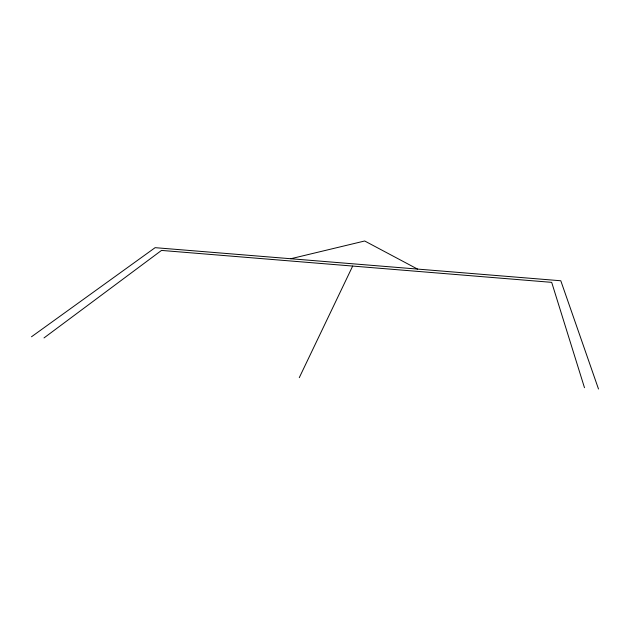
<?xml version="1.0" encoding="UTF-8"?>
<svg xmlns="http://www.w3.org/2000/svg" width="630" height="630" viewBox="0 0 630 630"><rect width="100%" height="100%" fill="white"/><g stroke="black" fill="none" stroke-linecap="round" stroke-linejoin="round"><path stroke-width="0.94" d="M299.274 377.669L352.682 266.065M43.998 337.932L161.501 250.425L551.691 282.35L584.49 387.718M31.5 336.774L155.122 247.669L560.802 280.767L598.5 389.009M290.784 258.733L364.691 240.991L417.517 269.073"/></g></svg>
